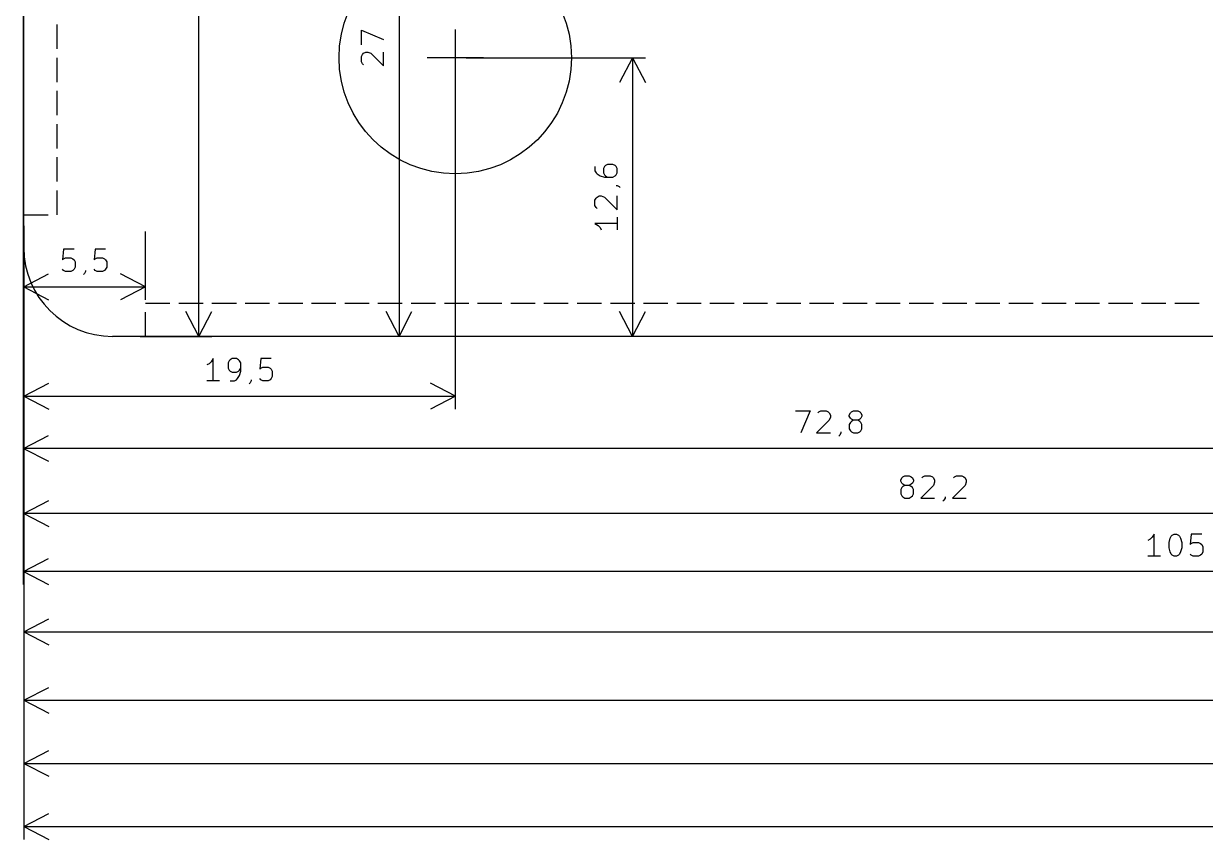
# Model space of a CAD drawing. Extents: x 111 to 500, y -217 to 4.
# Drawn here: x 171.3 to 224.7, y -189 to -152.2 of the extents above; entities that cross this region are included whole.
import ezdxf

# ---------------------------------------------------------------- set-up
doc = ezdxf.new("R2010")
doc.units = 0
doc.layers.add('BLACK', color=7, linetype='CONTINUOUS')

msp = doc.modelspace()

# ---------------------------------------------------------------- linework, layer by layer
at = {"layer": 'BLACK', "linetype": 'CONTINUOUS'}
for p, q in [((171.3, -162.3), (171.3, -52.3)), ((179.2, -166.3), (179.2, -127.9)), ((188.25, -138.8), (188.25, -166.3)), ((171.29, -177.51642), (171.29, -147.2)), ((172.8, -153.3), (172.8, -152.2)), ((186.554819, -153.121427), (186.554819, -152.454761)), ((186.554819, -152.454761), (187.554819, -152.883332)), ((190.79, -152.43), (190.79, -154.97)), ((172.8, -154.8), (172.8, -153.7)), ((186.554819, -153.645237), (186.602438, -153.549999)), ((186.554819, -153.883332), (186.554819, -153.645237)), ((186.602438, -153.549999), (186.650057, -153.50238)), ((186.650057, -153.50238), (186.745295, -153.454761)), ((186.745295, -153.454761), (186.840533, -153.454761)), ((186.840533, -153.454761), (186.98339, -153.50238)), ((186.98339, -153.50238), (187.554819, -154.073808)), ((187.554819, -154.073808), (187.554819, -153.454761)), ((192.06, -153.7), (189.52, -153.7)), ((190.8, -169.58642), (190.8, -153.5)), ((191.29, -153.7), (199.38642, -153.7)), ((198.8, -153.7), (198.213579, -154.826504)), ((198.8, -153.7), (198.8, -166.3)), ((198.8, -153.7), (199.386421, -154.826504)), ((186.602438, -153.97857), (186.554819, -153.883332)), ((186.650057, -154.026189), (186.602438, -153.97857)), ((172.8, -156.3), (172.8, -155.2)), ((172.8, -157.8), (172.8, -156.7)), ((171.29, -171.94642), (171.29, -158.5)), ((171.3, -174.88642), (171.3, -158.5)), ((172.8, -159.3), (172.8, -158.2)), ((197.581009, -158.571428), (197.53339, -158.619047)), ((197.676247, -158.523809), (197.581009, -158.571428)), ((197.914342, -158.523809), (197.676247, -158.523809)), ((198.00958, -158.571428), (197.914342, -158.523809)), ((198.0572, -158.619047), (198.00958, -158.571428)), ((197.104819, -158.619047), (197.104819, -158.809523)), ((197.104819, -158.809523), (197.152438, -158.904761)), ((197.152438, -158.904761), (197.200057, -158.95238)), ((197.200057, -158.95238), (197.342914, -159.047618)), ((197.342914, -159.047618), (197.53339, -159.095237)), ((197.53339, -158.619047), (197.485771, -158.714285)), ((197.485771, -158.714285), (197.485771, -158.904761)), ((197.485771, -158.904761), (197.53339, -158.999999)), ((197.53339, -158.999999), (197.581009, -159.047618)), ((197.53339, -159.095237), (197.914342, -159.095237)), ((197.581009, -159.047618), (197.676247, -159.095237)), ((197.914342, -159.095237), (198.00958, -159.047618)), ((198.00958, -159.047618), (198.0572, -158.999999)), ((198.104819, -158.714285), (198.0572, -158.619047)), ((198.0572, -158.999999), (198.104819, -158.904761)), ((198.104819, -158.904761), (198.104819, -158.714285)), ((198.0572, -159.476189), (198.104819, -159.476189)), ((198.104819, -159.476189), (198.200057, -159.523808)), ((198.200057, -159.523808), (198.247676, -159.571427)), ((172.8, -160.8), (172.8, -159.7)), ((197.104819, -160.142856), (197.152438, -160.047618)), ((197.104819, -160.380951), (197.104819, -160.142856)), ((197.152438, -160.047618), (197.200057, -159.999999)), ((197.200057, -159.999999), (197.295295, -159.95238)), ((197.295295, -159.95238), (197.390533, -159.95238)), ((197.390533, -159.95238), (197.53339, -159.999999)), ((197.53339, -159.999999), (198.104819, -160.571427)), ((198.104819, -160.571427), (198.104819, -159.95238)), ((197.152438, -160.476189), (197.104819, -160.380951)), ((197.200057, -160.523808), (197.152438, -160.476189)), ((171.3, -160.8), (172.4, -160.8)), ((198.104819, -161.190475), (197.104819, -161.190475)), ((197.104819, -161.190475), (197.247676, -161.285713)), ((198.104819, -160.904761), (198.104819, -161.476189)), ((171.293019, -161.306981), (171.293019, -164.643401)), ((176.793019, -164.643401), (176.793019, -161.556981)), ((197.247676, -161.285713), (197.342914, -161.380951)), ((197.342914, -161.380951), (197.390533, -161.476189)), ((171.3, -162.8), (171.3, -169.58642)), ((173.090638, -162.3618), (173.043019, -162.83799)), ((173.043019, -162.83799), (173.090638, -162.790371)), ((173.566828, -162.3618), (173.090638, -162.3618)), ((173.090638, -162.790371), (173.185876, -162.742752)), ((173.185876, -162.742752), (173.423971, -162.742752)), ((173.423971, -162.742752), (173.519209, -162.790371)), ((173.519209, -162.790371), (173.566828, -162.83799)), ((173.566828, -162.83799), (173.614447, -162.933228)), ((174.519209, -162.3618), (174.47159, -162.83799)), ((174.47159, -162.83799), (174.519209, -162.790371)), ((174.995399, -162.3618), (174.519209, -162.3618)), ((174.519209, -162.790371), (174.614447, -162.742752)), ((174.614447, -162.742752), (174.852542, -162.742752)), ((174.852542, -162.742752), (174.94778, -162.790371)), ((174.94778, -162.790371), (174.995399, -162.83799)), ((174.995399, -162.83799), (175.043018, -162.933228)), ((173.090638, -163.314181), (173.043019, -163.266561)), ((173.185876, -163.3618), (173.090638, -163.314181)), ((173.423971, -163.3618), (173.185876, -163.3618)), ((173.519209, -163.314181), (173.423971, -163.3618)), ((173.566828, -163.266561), (173.519209, -163.314181)), ((173.614447, -163.171323), (173.566828, -163.266561)), ((173.614447, -162.933228), (173.614447, -163.171323)), ((174.090638, -163.3618), (174.043019, -163.457038)), ((174.090638, -163.314181), (174.090638, -163.3618)), ((174.519209, -163.314181), (174.47159, -163.266561)), ((174.614447, -163.3618), (174.519209, -163.314181)), ((174.852542, -163.3618), (174.614447, -163.3618)), ((174.94778, -163.314181), (174.852542, -163.3618)), ((174.995399, -163.266561), (174.94778, -163.314181)), ((175.043018, -163.171323), (174.995399, -163.266561)), ((175.043018, -162.933228), (175.043018, -163.171323)), ((171.293019, -164.056981), (172.419523, -163.47056)), ((171.3, -163.4), (171.3, -180.23642)), ((171.3, -163.4), (171.3, -183.33642)), ((171.3, -163.4), (171.3, -186.18642)), ((174.043019, -163.457038), (173.9954, -163.504657)), ((176.793019, -164.056981), (175.666515, -163.47056)), ((171.293019, -164.056981), (176.793019, -164.056981)), ((171.293019, -164.056981), (172.419523, -164.643402)), ((171.3, -163.95), (171.3, -189.03642)), ((176.793019, -164.056981), (175.666515, -164.643402)), ((176.8, -164.8), (177.9, -164.8)), ((178.3, -164.8), (179.4, -164.8)), ((179.8, -164.8), (180.9, -164.8)), ((181.3, -164.8), (182.4, -164.8)), ((182.8, -164.8), (183.9, -164.8)), ((184.3, -164.8), (185.4, -164.8)), ((185.8, -164.8), (186.9, -164.8)), ((187.3, -164.8), (188.4, -164.8)), ((188.8, -164.8), (189.9, -164.8)), ((190.3, -164.8), (191.4, -164.8)), ((191.8, -164.8), (192.9, -164.8)), ((193.3, -164.8), (194.4, -164.8)), ((194.8, -164.8), (195.9, -164.8)), ((196.3, -164.8), (197.4, -164.8)), ((197.8, -164.8), (198.9, -164.8)), ((199.3, -164.8), (200.4, -164.8)), ((200.8, -164.8), (201.9, -164.8)), ((202.3, -164.8), (203.4, -164.8)), ((203.8, -164.8), (204.9, -164.8)), ((205.3, -164.8), (206.4, -164.8)), ((206.8, -164.8), (207.9, -164.8)), ((208.3, -164.8), (209.4, -164.8)), ((209.8, -164.8), (210.9, -164.8)), ((211.3, -164.8), (212.4, -164.8)), ((212.8, -164.8), (213.9, -164.8)), ((214.3, -164.8), (215.4, -164.8)), ((215.8, -164.8), (216.9, -164.8)), ((217.3, -164.8), (218.4, -164.8)), ((218.8, -164.8), (219.9, -164.8)), ((220.3, -164.8), (221.4, -164.8)), ((221.8, -164.8), (222.9, -164.8)), ((223.3, -164.8), (224.4, -164.8)), ((176.8, -166.3), (176.8, -165.2)), ((179.2, -166.3), (178.613579, -165.173496)), ((179.2, -166.3), (179.786421, -165.173496)), ((188.25, -166.3), (187.663579, -165.173496)), ((188.25, -166.3), (188.836421, -165.173496)), ((198.8, -166.3), (198.213579, -165.173496)), ((198.8, -166.3), (199.386421, -165.173496)), ((419.3, -166.3), (175.3, -166.3)), ((176.55, -166.3), (179.78642, -166.3)), ((188.83642, -166.3), (184.85, -166.3)), ((199.38642, -166.3), (191.29, -166.3)), ((179.669048, -167.542914), (179.57381, -167.590533)), ((179.764286, -167.447676), (179.669048, -167.542914)), ((179.859524, -167.304819), (179.764286, -167.447676)), ((179.859524, -168.304819), (179.859524, -167.304819)), ((180.57381, -167.400057), (180.526191, -167.495295)), ((180.526191, -167.495295), (180.526191, -167.73339)), ((180.621429, -167.352438), (180.57381, -167.400057)), ((180.716667, -167.304819), (180.621429, -167.352438)), ((180.907143, -167.304819), (180.716667, -167.304819)), ((181.002381, -167.352438), (180.907143, -167.304819)), ((181.05, -167.400057), (181.002381, -167.352438)), ((181.097619, -167.495295), (181.05, -167.400057)), ((181.097619, -167.876247), (181.097619, -167.495295)), ((182.002381, -167.304819), (181.954762, -167.781009)), ((182.478571, -167.304819), (182.002381, -167.304819)), ((180.526191, -167.73339), (180.57381, -167.828628)), ((180.57381, -167.828628), (180.621429, -167.876247)), ((180.621429, -167.876247), (180.716667, -167.923866)), ((180.716667, -167.923866), (180.907143, -167.923866)), ((180.907143, -167.923866), (181.002381, -167.876247)), ((180.954762, -168.20958), (181.05, -168.066723)), ((181.002381, -167.876247), (181.05, -167.828628)), ((181.05, -167.828628), (181.097619, -167.73339)), ((181.05, -168.066723), (181.097619, -167.876247)), ((181.954762, -167.781009), (182.002381, -167.73339)), ((182.002381, -167.73339), (182.097619, -167.685771)), ((182.097619, -167.685771), (182.335714, -167.685771)), ((182.335714, -167.685771), (182.430952, -167.73339)), ((182.430952, -167.73339), (182.478571, -167.781009)), ((182.478571, -167.781009), (182.52619, -167.876247)), ((182.52619, -168.114342), (182.478571, -168.20958)), ((182.52619, -167.876247), (182.52619, -168.114342)), ((171.3, -169), (172.426504, -168.413579)), ((180.145238, -168.304819), (179.57381, -168.304819)), ((180.621429, -168.304819), (180.811905, -168.304819)), ((180.811905, -168.304819), (180.907143, -168.2572)), ((180.907143, -168.2572), (180.954762, -168.20958)), ((181.526191, -168.400057), (181.478572, -168.447676)), ((181.57381, -168.304819), (181.526191, -168.400057)), ((181.57381, -168.2572), (181.57381, -168.304819)), ((182.002381, -168.2572), (181.954762, -168.20958)), ((182.097619, -168.304819), (182.002381, -168.2572)), ((182.335714, -168.304819), (182.097619, -168.304819)), ((182.430952, -168.2572), (182.335714, -168.304819)), ((182.478571, -168.20958), (182.430952, -168.2572)), ((190.8, -169), (189.673496, -168.413579)), ((171.3, -169), (190.8, -169)), ((171.3, -169), (172.426504, -169.586421)), ((190.8, -169), (189.673496, -169.586421)), ((206.166191, -169.664819), (206.832857, -169.664819)), ((206.832857, -169.664819), (206.404286, -170.664819)), ((207.166191, -169.760057), (207.21381, -169.712438)), ((207.21381, -169.712438), (207.309048, -169.664819)), ((207.309048, -169.664819), (207.547143, -169.664819)), ((207.547143, -169.664819), (207.642381, -169.712438)), ((207.642381, -169.712438), (207.69, -169.760057)), ((207.69, -169.760057), (207.737619, -169.855295)), ((208.594762, -169.855295), (208.642381, -169.760057)), ((208.642381, -169.760057), (208.69, -169.712438)), ((208.69, -169.712438), (208.785238, -169.664819)), ((208.785238, -169.664819), (208.975714, -169.664819)), ((208.975714, -169.664819), (209.070952, -169.712438)), ((209.070952, -169.712438), (209.118571, -169.760057)), ((209.118571, -169.760057), (209.16619, -169.855295)), ((207.69, -170.09339), (207.118572, -170.664819)), ((207.737619, -169.950533), (207.69, -170.09339)), ((207.737619, -169.855295), (207.737619, -169.950533)), ((208.594762, -169.902914), (208.594762, -169.855295)), ((208.642381, -169.998152), (208.594762, -169.902914)), ((208.642381, -170.188628), (208.594762, -170.283866)), ((208.594762, -170.283866), (208.594762, -170.474342)), ((208.69, -170.045771), (208.642381, -169.998152)), ((208.69, -170.141009), (208.642381, -170.188628)), ((208.785238, -170.09339), (208.69, -170.045771)), ((208.785238, -170.09339), (208.69, -170.141009)), ((208.975714, -170.09339), (208.785238, -170.09339)), ((209.070952, -170.045771), (208.975714, -170.09339)), ((209.070952, -170.141009), (208.975714, -170.09339)), ((209.118571, -169.998152), (209.070952, -170.045771)), ((209.118571, -170.188628), (209.070952, -170.141009)), ((209.16619, -169.902914), (209.118571, -169.998152)), ((209.16619, -170.283866), (209.118571, -170.188628)), ((209.16619, -169.855295), (209.16619, -169.902914)), ((209.16619, -170.474342), (209.16619, -170.283866)), ((171.29, -171.36), (172.416504, -170.773579)), ((207.118572, -170.664819), (207.737619, -170.664819)), ((208.166191, -170.760057), (208.118572, -170.807676)), ((208.21381, -170.664819), (208.166191, -170.760057)), ((208.21381, -170.6172), (208.21381, -170.664819)), ((208.594762, -170.474342), (208.642381, -170.56958)), ((208.642381, -170.56958), (208.69, -170.6172)), ((208.69, -170.6172), (208.785238, -170.664819)), ((208.785238, -170.664819), (208.975714, -170.664819)), ((208.975714, -170.664819), (209.070952, -170.6172)), ((209.070952, -170.6172), (209.118571, -170.56958)), ((209.118571, -170.56958), (209.16619, -170.474342)), ((244.09, -171.36), (171.29, -171.36)), ((171.29, -171.36), (172.416504, -171.946421)), ((210.91881, -172.795295), (210.966429, -172.700057)), ((210.91881, -172.842914), (210.91881, -172.795295)), ((210.966429, -172.938152), (210.91881, -172.842914)), ((210.966429, -172.700057), (211.014048, -172.652438)), ((211.014048, -172.985771), (210.966429, -172.938152)), ((211.014048, -172.652438), (211.109286, -172.604819)), ((211.109286, -173.03339), (211.014048, -172.985771)), ((211.109286, -172.604819), (211.299762, -172.604819)), ((211.299762, -172.604819), (211.395, -172.652438)), ((211.395, -172.985771), (211.299762, -173.03339)), ((211.395, -172.652438), (211.442619, -172.700057)), ((211.442619, -172.938152), (211.395, -172.985771)), ((211.442619, -172.700057), (211.490238, -172.795295)), ((211.490238, -172.842914), (211.442619, -172.938152)), ((211.490238, -172.795295), (211.490238, -172.842914)), ((211.871191, -172.700057), (211.91881, -172.652438)), ((211.91881, -172.652438), (212.014048, -172.604819)), ((212.014048, -172.604819), (212.252143, -172.604819)), ((212.252143, -172.604819), (212.347381, -172.652438)), ((212.347381, -172.652438), (212.395, -172.700057)), ((212.395, -172.700057), (212.442619, -172.795295)), ((212.442619, -172.890533), (212.395, -173.03339)), ((212.442619, -172.795295), (212.442619, -172.890533)), ((213.299762, -172.700057), (213.347381, -172.652438)), ((213.347381, -172.652438), (213.442619, -172.604819)), ((213.442619, -172.604819), (213.680714, -172.604819)), ((213.680714, -172.604819), (213.775952, -172.652438)), ((213.775952, -172.652438), (213.823571, -172.700057)), ((213.823571, -172.700057), (213.87119, -172.795295)), ((213.87119, -172.890533), (213.823571, -173.03339)), ((213.87119, -172.795295), (213.87119, -172.890533)), ((210.966429, -173.128628), (210.91881, -173.223866)), ((210.91881, -173.223866), (210.91881, -173.414342)), ((210.91881, -173.414342), (210.966429, -173.50958)), ((211.014048, -173.081009), (210.966429, -173.128628)), ((210.966429, -173.50958), (211.014048, -173.5572)), ((211.109286, -173.03339), (211.014048, -173.081009)), ((211.299762, -173.03339), (211.109286, -173.03339)), ((211.395, -173.081009), (211.299762, -173.03339)), ((211.442619, -173.128628), (211.395, -173.081009)), ((211.395, -173.5572), (211.442619, -173.50958)), ((211.490238, -173.223866), (211.442619, -173.128628)), ((211.442619, -173.50958), (211.490238, -173.414342)), ((211.490238, -173.414342), (211.490238, -173.223866)), ((212.395, -173.03339), (211.823572, -173.604819)), ((213.823571, -173.03339), (213.252143, -173.604819)), ((171.3, -174.3), (172.426504, -173.713579)), ((211.014048, -173.5572), (211.109286, -173.604819)), ((211.109286, -173.604819), (211.299762, -173.604819)), ((211.299762, -173.604819), (211.395, -173.5572)), ((211.823572, -173.604819), (212.442619, -173.604819)), ((212.871191, -173.700057), (212.823572, -173.747676)), ((212.91881, -173.604819), (212.871191, -173.700057)), ((212.91881, -173.5572), (212.91881, -173.604819)), ((213.252143, -173.604819), (213.87119, -173.604819)), ((253.49, -174.3), (171.3, -174.3)), ((171.3, -174.3), (172.426504, -174.886421)), ((222.182857, -175.472914), (222.087619, -175.520533)), ((222.278095, -175.377676), (222.182857, -175.472914)), ((222.373333, -175.234819), (222.278095, -175.377676)), ((222.373333, -176.234819), (222.373333, -175.234819)), ((223.04, -175.615771), (223.087619, -175.425295)), ((223.04, -175.853866), (223.04, -175.615771)), ((223.087619, -175.425295), (223.135238, -175.330057)), ((223.135238, -175.330057), (223.182857, -175.282438)), ((223.182857, -175.282438), (223.278095, -175.234819)), ((223.278095, -175.234819), (223.373333, -175.234819)), ((223.373333, -175.234819), (223.468571, -175.282438)), ((223.468571, -175.282438), (223.51619, -175.330057)), ((223.51619, -175.330057), (223.563809, -175.425295)), ((223.563809, -175.425295), (223.611428, -175.615771)), ((223.611428, -175.615771), (223.611428, -175.853866)), ((224.04, -175.234819), (223.992381, -175.711009)), ((224.51619, -175.234819), (224.04, -175.234819)), ((224.04, -175.66339), (224.135238, -175.615771)), ((224.135238, -175.615771), (224.373333, -175.615771)), ((224.373333, -175.615771), (224.468571, -175.66339)), ((223.087619, -176.044342), (223.04, -175.853866)), ((223.135238, -176.13958), (223.087619, -176.044342)), ((223.182857, -176.1872), (223.135238, -176.13958)), ((223.278095, -176.234819), (223.182857, -176.1872)), ((223.468571, -176.1872), (223.373333, -176.234819)), ((223.51619, -176.13958), (223.468571, -176.1872)), ((223.563809, -176.044342), (223.51619, -176.13958)), ((223.611428, -175.853866), (223.563809, -176.044342)), ((223.992381, -175.711009), (224.04, -175.66339)), ((224.04, -176.1872), (223.992381, -176.13958)), ((224.135238, -176.234819), (224.04, -176.1872)), ((224.468571, -176.1872), (224.373333, -176.234819)), ((224.468571, -175.66339), (224.51619, -175.711009)), ((224.51619, -176.13958), (224.468571, -176.1872)), ((224.51619, -175.711009), (224.563809, -175.806247)), ((224.563809, -176.044342), (224.51619, -176.13958)), ((224.563809, -175.806247), (224.563809, -176.044342)), ((171.29, -176.93), (172.416504, -176.343579)), ((222.659047, -176.234819), (222.087619, -176.234819)), ((223.373333, -176.234819), (223.278095, -176.234819)), ((224.373333, -176.234819), (224.135238, -176.234819)), ((276.79, -176.93), (171.29, -176.93)), ((171.29, -176.93), (172.416504, -177.516421)), ((171.3, -179.65), (172.426504, -179.063579)), ((171.3, -179.65), (302.3, -179.65)), ((171.3, -179.65), (172.426504, -180.236421)), ((171.3, -182.75), (172.426504, -182.163579)), ((171.3, -182.75), (312.55, -182.75)), ((171.3, -182.75), (172.426504, -183.336421)), ((171.3, -185.6), (172.426504, -185.013579)), ((171.3, -185.6), (417.55, -185.6)), ((171.3, -185.6), (172.426504, -186.186421)), ((171.3, -188.45), (172.426504, -187.863579)), ((171.3, -188.45), (423.3, -188.45)), ((171.3, -188.45), (172.426504, -189.036421))]:
    msp.add_line(p, q, dxfattribs=at)
at = {"layer": 'BLACK'}
msp.add_circle((190.79, -153.7), 5.25, dxfattribs=at)
msp.add_arc((175.3, -162.3), 4, -180, -90, dxfattribs=at)

doc.saveas('drawing.dxf')
